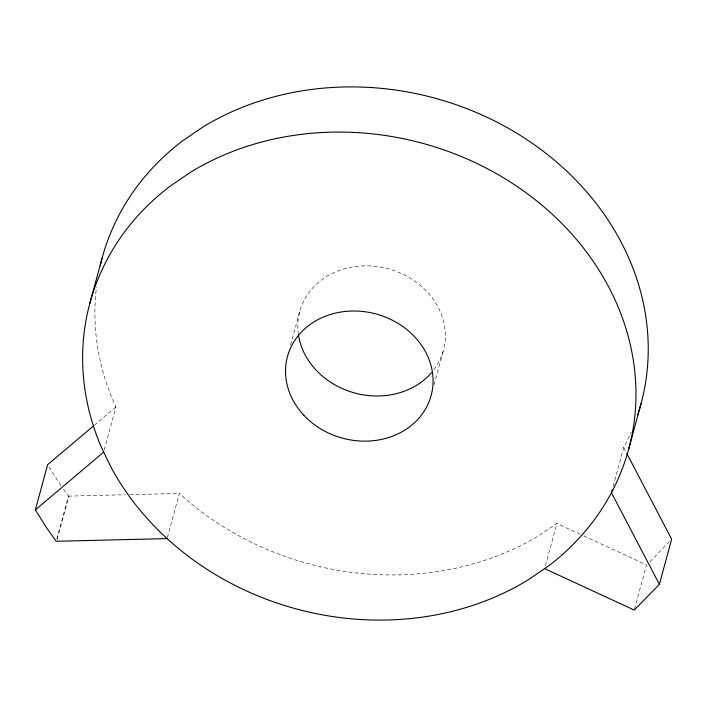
<?xml version="1.0" encoding="UTF-8"?>
<svg xmlns="http://www.w3.org/2000/svg" width="707" height="707" viewBox="0 0 707 707"><rect width="100%" height="100%" fill="white"/><g stroke="black" fill="none" stroke-linecap="round" stroke-linejoin="round"><path stroke-width="0.53" stroke-dasharray="3.54 2.65" d="M56.754 539.167L68.455 496.111L63.48 489.129M57.258 539.158L68.959 496.093M104.265 449.997L115.966 406.932L112.731 400.012A279.115 241.228 15.2 0 1 96.497 286.874M167.382 537.559L179.366 493.442A279.115 241.228 15.2 0 0 540.228 534.819L556.877 523.454L580.783 534.51M290.568 345.175L299.697 311.566M434.018 384.926L443.439 350.274M545.459 565.467L556.877 523.454M613.137 486.407L623.698 447.549A279.115 241.228 15.2 0 0 631.183 431.959M634.541 609.036L646.534 564.928L581.781 534.969M649.927 561.906L670.148 540.758M94.296 425.26L115.966 406.932M68.455 496.111L125.272 494.741M129.681 494.635L179.366 493.442M60.996 485.647L47.616 464.729M623.698 447.549L626.252 452.418M298.434 334.694A74.429 64.328 15.2 0 1 388.832 268.952A74.429 64.328 15.2 0 1 432.277 371.749"/><path stroke-width="1.06" d="M89.789 303.515L102.055 258.347M167.099 538.61L56.189 541.27L46.238 527.316L35.35 509.888L47.616 464.729L93.465 425.959M612.289 489.562L611.431 492.708L659.384 584.353L634.259 610.088L544.602 568.614M628.806 448.653L641.081 403.485M659.384 584.353L671.65 539.194L626.756 453.399M35.35 509.888L103.699 452.091L100.465 445.18A279.115 241.228 15.2 0 1 169.954 186.303L190.643 172.181A279.115 241.228 15.2 0 1 570.081 232.179A279.115 241.228 15.2 0 1 548.641 565.856L527.952 579.979A279.115 241.228 15.2 0 1 111.291 467.787L103.699 452.091M431.588 372.571A74.429 64.328 15.2 0 1 353.712 392.721A74.429 64.328 15.2 0 1 298.434 334.694M100.235 265.655A279.115 241.228 15.2 0 1 182.22 141.144L202.909 127.021A279.115 241.228 15.2 0 1 526.918 139.668A279.115 241.228 15.2 0 1 637.687 414.832M303.877 415.309A74.429 64.328 15.2 0 0 429.184 401.426A74.429 64.328 15.2 0 0 344.83 311.504A74.429 64.328 15.2 0 0 303.877 415.309"/></g></svg>
